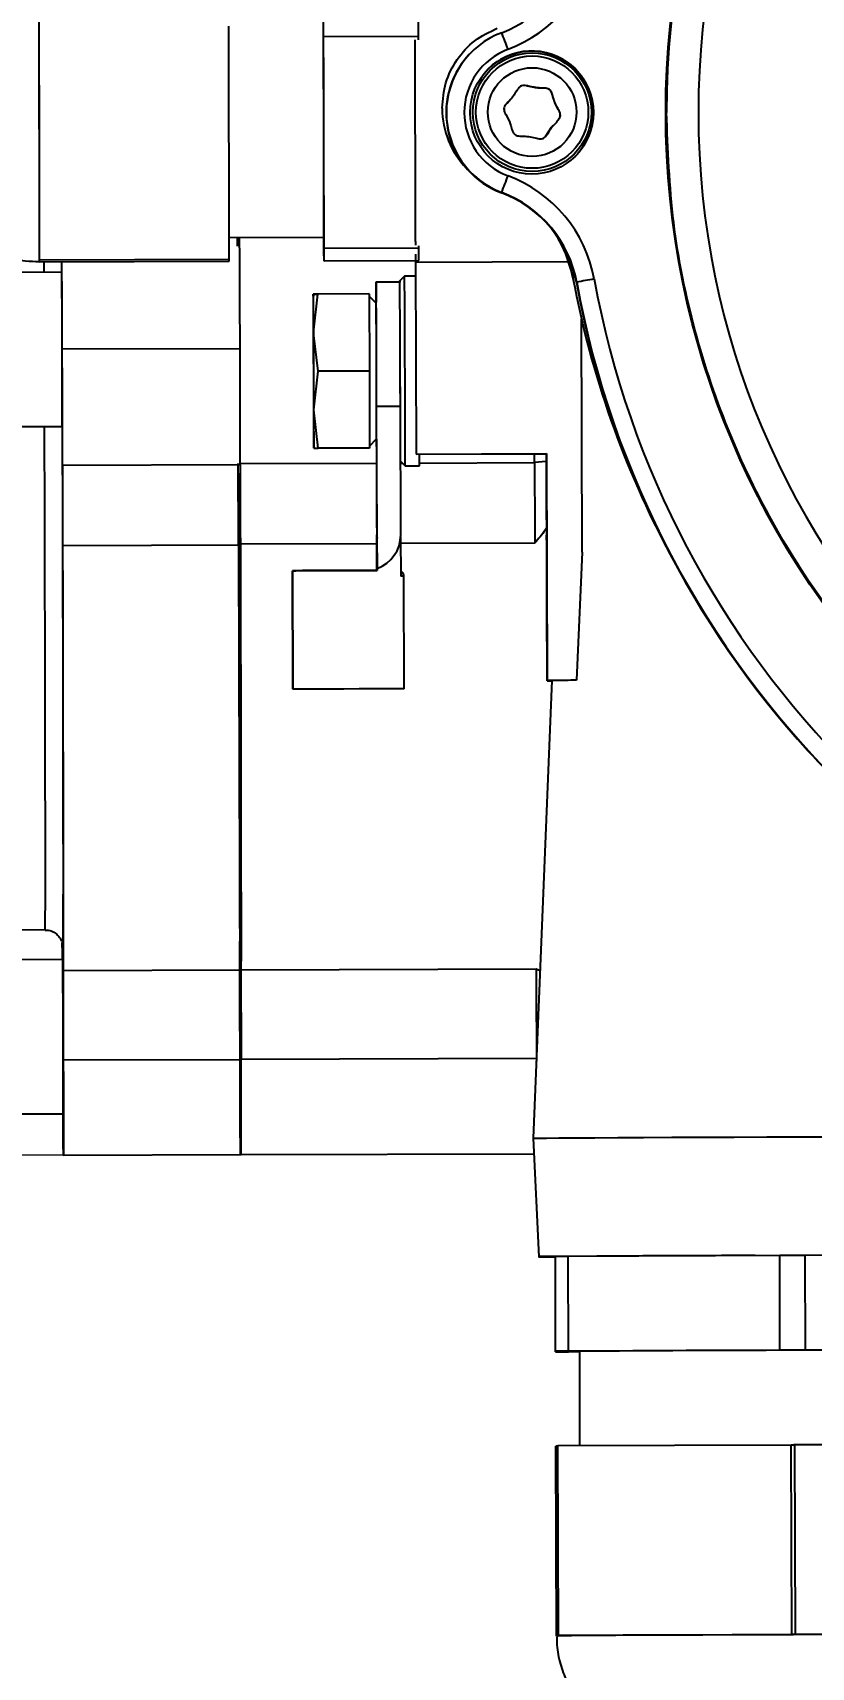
# Model space of a CAD drawing. Header units: millimetres. Extents: x 2312 to 3992, y 755 to 1943.
# Drawn here: x 3328.4 to 3394.1, y 1554.6 to 1692.5 of the extents above; entities that cross this region are included whole.
import ezdxf

# ---------------------------------------------------------------- set-up
doc = ezdxf.new("R2010")
doc.units = ezdxf.units.MM
doc.layers.add('标注', color=3, linetype='Continuous', lineweight=13)
doc.styles.add('SLDTEXTSTYLE1', font='txt.shx', dxfattribs={"width": 0.7, "bigfont": 'gbcbig.shx'})
doc.dimstyles.new('SLDDIMSTYLE12$0', dxfattribs={"dimtxt": 12, "dimasz": 10, "dimexe": 0, "dimexo": 0.0625, "dimgap": 0.875, "dimtad": 1, "dimdec": 1, "dimlfac": 1.8, "dimrnd": 1e-09, "dimzin": 12, "dimdsep": 46, "dimtxsty": 'SLDTEXTSTYLE1', "dimcen": 0.09, "dimdle": 8.16, "dimclrd": 3, "dimclre": 3, "dimadec": 0, "dimazin": 3, "dimtfac": 1, "dimtdec": 1, "dimtofl": 0, "dimtmove": 0, "dimatfit": 3, "dimfxl": 0, "dimfrac": 2, "dimtolj": 1, "dimlwd": 5, "dimlwe": 5, "dimarcsym": 0})

# ---------------------------------------------------------------- blocks, each defined once
blk = doc.blocks.new('*D32')
at = {"layer": 'Defpoints', "color": 0, "transparency": 16777216}
for p in [(3330.56, 1733.8), (3190.91, 1597.8), (3330.96, 1597.8)]:
    blk.add_point(p, dxfattribs=at)
at = {"layer": '标注', "color": 3, "lineweight": 5, "transparency": 16777216}
blk.add_line((3330.5, 1733.8), (3190.91, 1733.8), dxfattribs=at)
at = {"layer": '标注', "color": 3, "linetype": 'Continuous', "lineweight": 5, "transparency": 16777216}
for p, q in [((3190.91, 1723.8), (3190.91, 1607.8)), ((3330.9, 1597.8), (3190.91, 1597.8))]:
    blk.add_line(p, q, dxfattribs=at)
at = {"layer": '标注', "color": 3, "transparency": 16777216}
for points in [[(3189.25, 1723.8), (3192.58, 1723.8), (3190.91, 1733.8)], [(3189.25, 1607.8), (3192.58, 1607.8), (3190.91, 1597.8)]]:
    blk.add_solid(points, dxfattribs=at)
at = {"layer": '标注', "color": 0, "transparency": 16777216, "insert": (3185.04, 1665.8), "char_height": 10, "attachment_point": 5, "rotation": 90, "style": 'SLDTEXTSTYLE1'}
blk.add_mtext('\\A1;136', dxfattribs=at)

msp = doc.modelspace()

# ---------------------------------------------------------------- linework, layer by layer
at = {"color": 7, "linetype": 'Continuous', "lineweight": 25}
for p, q in [((3328.933, 1683.187), (3328.912, 1693.023)), ((3344.954, 1673.402), (3344.912, 1693.074)), ((3352.914, 1692.19), (3360.914, 1692.215)), ((3352.952, 1674.336), (3352.914, 1692.19)), ((3360.915, 1691.913), (3360.914, 1692.215)), ((3365.142, 1690.624), (3365.119, 1690.598)), ((3368.716, 1686.921), (3368.382, 1686.545)), ((3368.72, 1686.918), (3368.723, 1686.922)), ((3362.913, 1686.159), (3362.913, 1686.11)), ((3371.616, 1683.75), (3372.146, 1684.55)), ((3372.146, 1684.55), (3372.287, 1684.709)), ((3372.286, 1684.716), (3372.283, 1684.712)), ((3328.954, 1673.351), (3328.933, 1683.187)), ((3367.915, 1679.015), (3367.938, 1679.04)), ((3344.95, 1675.238), (3352.929, 1675.263)), ((3352.907, 1675.263), (3352.911, 1674.336)), ((3360.952, 1674.361), (3360.952, 1674.526)), ((3328.935, 1673.187), (3328.954, 1673.187)), ((3328.954, 1673.351), (3344.954, 1673.402)), ((3328.954, 1673.187), (3344.954, 1673.238)), ((3329.328, 1672.299), (3329.325, 1673.189)), ((3330.809, 1673.193), (3330.812, 1672.304)), ((3352.917, 1673.263), (3352.953, 1673.263)), ((3352.952, 1674.336), (3360.952, 1674.361)), ((3352.953, 1673.263), (3360.952, 1673.288)), ((3360.652, 1673.824), (3360.654, 1673.166)), ((3360.653, 1673.253), (3360.657, 1671.985)), ((3360.654, 1673.166), (3373.588, 1673.207)), ((3360.654, 1673.166), (3360.705, 1656.965)), ((3373.307, 1673.861), (3373.949, 1671.87)), ((3330.826, 1672.304), (3323.826, 1672.282)), ((3359.739, 1671.982), (3359.34, 1671.581)), ((3360.657, 1671.985), (3359.739, 1671.982)), ((3373.949, 1671.87), (3373.949, 1671.821)), ((3352.044, 1670.458), (3352.044, 1670.458)), ((3352.064, 1667.208), (3352.416, 1670.459)), ((3356.737, 1670.473), (3352.403, 1670.459)), ((3356.75, 1670.473), (3352.416, 1670.459)), ((3356.737, 1670.473), (3356.75, 1670.473)), ((3356.75, 1670.473), (3356.777, 1663.973)), ((3357.346, 1669.709), (3356.751, 1670.301)), ((3359.341, 1671.481), (3357.341, 1671.474)), ((3374.26, 1671.468), (3374.237, 1671.442)), ((3374.731, 1648.689), (3374.669, 1668.36)), ((3352.443, 1663.959), (3352.064, 1667.208)), ((3345.864, 1665.851), (3330.864, 1665.804)), ((3352.084, 1660.708), (3352.443, 1663.959)), ((3356.777, 1663.973), (3352.443, 1663.959)), ((3356.777, 1663.973), (3356.791, 1657.473)), ((3352.457, 1657.459), (3352.084, 1660.708)), ((3357.385, 1661.001), (3359.385, 1661.007)), ((3357.423, 1647.32), (3357.385, 1661.001)), ((3359.416, 1650.154), (3359.385, 1661.007)), ((3323.867, 1659.282), (3330.867, 1659.304)), ((3356.791, 1657.644), (3357.382, 1658.239)), ((3357.371, 1658.229), (3357.41, 1647.32)), ((3352.085, 1657.458), (3352.085, 1657.458)), ((3356.791, 1657.473), (3352.457, 1657.459)), ((3360.705, 1656.965), (3371.705, 1657)), ((3360.705, 1656.954), (3360.705, 1656.965)), ((3371.705, 1656.962), (3360.993, 1656.928)), ((3371.705, 1657), (3371.765, 1637.87)), ((3371.705, 1657), (3371.705, 1656.962)), ((3371.765, 1637.832), (3371.705, 1656.962)), ((3345.881, 1656.05), (3330.881, 1656.003)), ((3345.881, 1656.163), (3357.378, 1656.199)), ((3359.398, 1656.371), (3359.789, 1655.982)), ((3359.399, 1656.205), (3359.564, 1656.206)), ((3359.789, 1655.982), (3360.989, 1655.986)), ((3360.992, 1656.21), (3370.707, 1656.241)), ((3371.714, 1653.995), (3371.714, 1654.004)), ((3371.714, 1654.004), (3371.716, 1653.308)), ((3371.716, 1653.3), (3371.714, 1653.995)), ((3371.716, 1653.308), (3371.716, 1653.3)), ((3371.72, 1652.19), (3371.72, 1652.204)), ((3371.72, 1652.204), (3371.722, 1651.443)), ((3371.722, 1651.429), (3371.72, 1652.19)), ((3371.72, 1652.19), (3371.72, 1652.19)), ((3371.722, 1651.443), (3371.722, 1651.429)), ((3357.401, 1650.148), (3357.414, 1650.148)), ((3357.41, 1647.148), (3357.401, 1650.148)), ((3357.414, 1650.148), (3357.424, 1647.148)), ((3359.411, 1649.977), (3359.421, 1646.654)), ((3371.726, 1650.116), (3371.729, 1649.271)), ((3371.726, 1650.098), (3371.726, 1650.116)), ((3371.729, 1649.253), (3371.726, 1650.098)), ((3371.726, 1650.098), (3371.726, 1650.098)), ((3345.889, 1649.265), (3330.889, 1649.218)), ((3357.402, 1649.4), (3345.889, 1649.364)), ((3370.728, 1649.442), (3359.413, 1649.406)), ((3371.729, 1649.271), (3371.729, 1649.263)), ((3371.729, 1649.263), (3371.755, 1641.155)), ((3371.729, 1649.26), (3371.729, 1649.253)), ((3371.755, 1641.152), (3371.729, 1649.26)), ((3374.731, 1648.689), (3374.238, 1637.878)), ((3350.326, 1637.126), (3350.294, 1647.126)), ((3350.294, 1647.126), (3350.296, 1647.126)), ((3351.371, 1647.129), (3350.296, 1647.126)), ((3350.296, 1647.126), (3350.328, 1637.126)), ((3357.41, 1647.32), (3357.41, 1647.148)), ((3357.41, 1647.32), (3357.41, 1647.32)), ((3357.41, 1647.148), (3357.41, 1647.148)), ((3357.423, 1647.32), (3357.423, 1647.32)), ((3357.424, 1647.148), (3357.423, 1647.32)), ((3357.424, 1647.148), (3357.424, 1647.148)), ((3359.711, 1637.155), (3359.681, 1646.655)), ((3371.755, 1641.155), (3371.755, 1641.152)), ((3372.167, 1637.855), (3370.602, 1599.239)), ((3374.238, 1637.878), (3371.765, 1637.87)), ((3371.765, 1637.87), (3371.765, 1637.832)), ((3371.765, 1637.832), (3372.166, 1637.834)), ((3350.326, 1637.126), (3350.328, 1637.126)), ((3392.891, 1632.915), (3392.885, 1632.909)), ((3392.885, 1632.909), (3392.891, 1632.914)), ((3218.775, 1617.821), (3329.419, 1616.817)), ((3330.907, 1615.327), (3330.905, 1615.323)), ((3330.909, 1614.304), (3323.909, 1614.282)), ((3345.94, 1613.411), (3330.94, 1613.364)), ((3345.94, 1613.442), (3370.841, 1613.521)), ((3370.841, 1613.521), (3371.176, 1613.394)), ((3345.952, 1605.864), (3330.952, 1605.817)), ((3370.865, 1605.961), (3345.952, 1605.882)), ((3370.865, 1605.961), (3370.866, 1605.741)), ((3323.95, 1601.282), (3330.95, 1601.304)), ((3370.602, 1599.239), (3371.07, 1589.24)), ((3330.961, 1597.804), (3345.961, 1597.851)), ((3345.89, 1597.851), (3370.664, 1597.929)), ((3372.484, 1581.264), (3372.459, 1589.264)), ((3372.459, 1589.264), (3372.459, 1589.226)), ((3372.484, 1581.226), (3372.459, 1589.226)), ((3391.386, 1589.347), (3373.532, 1589.271)), ((3373.557, 1581.271), (3373.532, 1589.271)), ((3391.411, 1581.347), (3391.386, 1589.347)), ((3410.189, 1589.388), (3393.532, 1589.354)), ((3393.557, 1581.354), (3393.532, 1589.354)), ((3372.484, 1581.264), (3372.484, 1581.226)), ((3391.411, 1581.347), (3373.557, 1581.271)), ((3373.558, 1581.226), (3374.484, 1581.228)), ((3374.484, 1581.251), (3374.509, 1573.275)), ((3411.411, 1581.39), (3393.557, 1581.354)), ((3372.56, 1557.267), (3372.509, 1573.266)), ((3372.509, 1573.266), (3372.51, 1573.224)), ((3372.56, 1557.224), (3372.51, 1573.224)), ((3392.345, 1573.351), (3372.673, 1573.268)), ((3372.724, 1557.268), (3372.673, 1573.268)), ((3392.396, 1557.351), (3392.345, 1573.351)), ((3412.345, 1573.392), (3392.673, 1573.352)), ((3392.724, 1557.352), (3392.673, 1573.352)), ((3372.56, 1557.267), (3372.56, 1557.245)), ((3372.56, 1557.245), (3372.56, 1557.224)), ((3382.56, 1557.309), (3372.724, 1557.268)), ((3392.396, 1557.351), (3382.56, 1557.309)), ((3402.56, 1557.372), (3392.724, 1557.352))]:
    msp.add_line(p, q, dxfattribs=at)
at = {"color": 7, "linetype": 'Continuous', "lineweight": 25, "flags": 128}
for points in [[(3328.933, 1683.187), (3328.928, 1685.534), (3328.922, 1688.011), (3328.914, 1690.577), (3328.906, 1693.187), (3328.898, 1695.798), (3328.889, 1698.364), (3328.88, 1700.841), (3328.87, 1703.187)], [(3352.914, 1692.19), (3352.913, 1692.458), (3352.912, 1692.726), (3352.911, 1692.994), (3352.911, 1693.263), (3352.91, 1693.531), (3352.909, 1693.8), (3352.908, 1694.068), (3352.907, 1694.336)], [(3360.914, 1692.215), (3360.913, 1692.483), (3360.912, 1692.751), (3360.911, 1693.02), (3360.911, 1693.288), (3360.91, 1693.556), (3360.909, 1693.825), (3360.908, 1694.093), (3360.907, 1694.361)], [(3328.954, 1673.187), (3328.954, 1673.208), (3328.954, 1673.228), (3328.954, 1673.248), (3328.954, 1673.269), (3328.954, 1673.289), (3328.954, 1673.31), (3328.954, 1673.331), (3328.954, 1673.351)], [(3344.954, 1673.238), (3344.954, 1673.258), (3344.954, 1673.278), (3344.954, 1673.299), (3344.954, 1673.319), (3344.954, 1673.34), (3344.954, 1673.36), (3344.954, 1673.381), (3344.954, 1673.402)], [(3357.385, 1661.001), (3357.381, 1662.574), (3357.376, 1664.214), (3357.371, 1665.843), (3357.365, 1667.382), (3357.359, 1668.757), (3357.353, 1669.902), (3357.348, 1670.761), (3357.344, 1671.294), (3357.341, 1671.474), (3357.338, 1671.294), (3357.337, 1670.761), (3357.338, 1669.902), (3357.338, 1669.778)], [(3359.377, 1663.981), (3359.372, 1665.615), (3359.366, 1667.172), (3359.36, 1668.58), (3359.354, 1669.773), (3359.349, 1670.695), (3359.345, 1671.304), (3359.341, 1671.57), (3359.338, 1671.481)], [(3329.419, 1616.817), (3329.423, 1616.861), (3329.429, 1617.214), (3329.433, 1617.917), (3329.437, 1618.964), (3329.439, 1620.349), (3329.441, 1622.062), (3329.44, 1624.09), (3329.439, 1626.418), (3329.436, 1629.03), (3329.433, 1631.907), (3329.427, 1635.028), (3329.421, 1638.371), (3329.414, 1641.911), (3329.405, 1645.623), (3329.396, 1649.481), (3329.385, 1653.457), (3329.374, 1657.521), (3329.369, 1659.299)], [(3330.853, 1659.304), (3330.859, 1657.272), (3330.871, 1653.083), (3330.882, 1648.986), (3330.891, 1645.01), (3330.9, 1641.184), (3330.908, 1637.535), (3330.914, 1634.09), (3330.919, 1630.874), (3330.923, 1627.909), (3330.926, 1625.217), (3330.928, 1622.817), (3330.928, 1620.727), (3330.926, 1618.962), (3330.924, 1617.535), (3330.92, 1616.455), (3330.915, 1615.731), (3330.909, 1615.368), (3330.907, 1615.327)], [(3370.707, 1656.241), (3370.705, 1656.819), (3370.705, 1656.959)], [(3371.707, 1656.343), (3371.682, 1656.338), (3370.707, 1656.241)], [(3370.707, 1656.241), (3370.708, 1655.888), (3370.71, 1655.369), (3370.712, 1654.691), (3370.714, 1653.868), (3370.717, 1652.914), (3370.721, 1651.845), (3370.724, 1650.681), (3370.728, 1649.442)], [(3330.889, 1649.218), (3330.9, 1645.088), (3330.909, 1641.091), (3330.917, 1637.25), (3330.925, 1633.592), (3330.931, 1630.139), (3330.936, 1626.913), (3330.94, 1623.935), (3330.942, 1621.224), (3330.944, 1618.796), (3330.944, 1616.669), (3330.943, 1614.854), (3330.94, 1613.364)], [(3345.889, 1649.265), (3345.899, 1645.136), (3345.909, 1641.138), (3345.917, 1637.298), (3345.925, 1633.639), (3345.931, 1630.186), (3345.936, 1626.96), (3345.94, 1623.982), (3345.942, 1621.271), (3345.944, 1618.844), (3345.944, 1616.716), (3345.943, 1614.901), (3345.94, 1613.411)], [(3350.294, 1647.126), (3350.565, 1647.126), (3351.111, 1647.128), (3351.901, 1647.131), (3352.883, 1647.134), (3353.996, 1647.137), (3355.171, 1647.141), (3356.333, 1647.145), (3357.41, 1647.148)], [(3357.424, 1647.148), (3356.349, 1647.145), (3355.187, 1647.141), (3354.012, 1647.137), (3352.897, 1647.134), (3351.913, 1647.131), (3351.121, 1647.128), (3350.57, 1647.126), (3350.296, 1647.126)], [(3351.369, 1647.129), (3351.676, 1647.13), (3352.276, 1647.132), (3353.115, 1647.135), (3354.119, 1647.138), (3355.2, 1647.141), (3356.26, 1647.144), (3357.206, 1647.147), (3357.424, 1647.148)], [(3357.424, 1647.148), (3357.216, 1647.147), (3356.272, 1647.144), (3355.212, 1647.141), (3354.132, 1647.138), (3353.126, 1647.135), (3352.284, 1647.132), (3351.681, 1647.13), (3351.371, 1647.129)], [(3357.424, 1647.148), (3357.42, 1647.148), (3357.41, 1647.148)], [(3359.681, 1646.655), (3359.665, 1646.655), (3359.616, 1646.655), (3359.535, 1646.655), (3359.421, 1646.654)], [(3359.711, 1637.155), (3359.535, 1637.155), (3359.017, 1637.153), (3358.196, 1637.15), (3357.133, 1637.147), (3355.909, 1637.143), (3354.617, 1637.139), (3353.355, 1637.135), (3352.217, 1637.132), (3351.29, 1637.129), (3350.644, 1637.127), (3350.328, 1637.126)], [(3330.876, 1614.304), (3330.871, 1614.854), (3330.865, 1615.743)], [(3370.841, 1613.521), (3370.843, 1613.034), (3370.845, 1612.388), (3370.847, 1611.593), (3370.85, 1610.663), (3370.853, 1609.616), (3370.857, 1608.47), (3370.861, 1607.244), (3370.865, 1605.961)], [(3330.952, 1605.817), (3330.957, 1603.948), (3330.961, 1602.226), (3330.964, 1600.718), (3330.965, 1599.48), (3330.965, 1598.561), (3330.963, 1597.995), (3330.961, 1597.804), (3330.957, 1597.995), (3330.952, 1598.561), (3330.946, 1599.48), (3330.939, 1600.718), (3330.937, 1601.304)], [(3370.602, 1599.239), (3370.647, 1599.242), (3371.003, 1599.248), (3371.708, 1599.255), (3372.753, 1599.264), (3374.119, 1599.273), (3375.786, 1599.282), (3377.725, 1599.292), (3379.907, 1599.302), (3382.295, 1599.313), (3384.852, 1599.323), (3387.536, 1599.333), (3390.305, 1599.342), (3393.113, 1599.352), (3395.915, 1599.36), (3398.667, 1599.368), (3401.325, 1599.374), (3403.844, 1599.38), (3406.186, 1599.384), (3408.312, 1599.387), (3410.188, 1599.389), (3411.784, 1599.39), (3413.074, 1599.389), (3414.038, 1599.388)], [(3393.532, 1589.354), (3393.264, 1589.353), (3392.996, 1589.352), (3392.727, 1589.351), (3392.459, 1589.35), (3392.191, 1589.349), (3391.922, 1589.349), (3391.654, 1589.348), (3391.386, 1589.347)], [(3393.557, 1581.354), (3393.289, 1581.353), (3393.021, 1581.352), (3392.753, 1581.351), (3392.484, 1581.35), (3392.216, 1581.349), (3391.947, 1581.349), (3391.679, 1581.348), (3391.411, 1581.347)], [(3372.673, 1573.268), (3372.653, 1573.267), (3372.632, 1573.267), (3372.611, 1573.267), (3372.591, 1573.267), (3372.57, 1573.267), (3372.55, 1573.267), (3372.53, 1573.267), (3372.509, 1573.266)], [(3392.673, 1573.352), (3392.632, 1573.352), (3392.591, 1573.352), (3392.55, 1573.351), (3392.509, 1573.351), (3392.468, 1573.351), (3392.427, 1573.351), (3392.386, 1573.351), (3392.345, 1573.351)], [(3372.724, 1557.268), (3372.703, 1557.268), (3372.682, 1557.267), (3372.662, 1557.267), (3372.641, 1557.267), (3372.621, 1557.267), (3372.6, 1557.267), (3372.58, 1557.267), (3372.56, 1557.267)], [(3402.56, 1557.372), (3400.213, 1557.367), (3397.736, 1557.361), (3395.17, 1557.354), (3392.56, 1557.346), (3389.949, 1557.337), (3387.383, 1557.328), (3384.906, 1557.319), (3382.56, 1557.309)], [(3392.724, 1557.352), (3392.683, 1557.352), (3392.642, 1557.352), (3392.601, 1557.352), (3392.56, 1557.351), (3392.519, 1557.351), (3392.478, 1557.351), (3392.437, 1557.351), (3392.396, 1557.351)]]:
    msp.add_lwpolyline(points, dxfattribs=at)
at = {"color": 7, "linetype": 'Continuous', "lineweight": 25}
for centre, radius in [((3452.972, 1685.783), 71.202), ((3370.472, 1685.783), 5.2), ((3370.498, 1685.811), 5), ((3370.503, 1685.817), 4.739), ((3370.505, 1685.819), 3.742)]:
    msp.add_circle(centre, radius, dxfattribs=at)
for centre, radius, start, end in [((3452.974, 1685.785), 71.137, 270.00008, 179.99995), ((3452.979, 1685.791), 68.457, 90.00009, 359.99993), ((3364.422, 1701.882), 10, 290.58662, 349.69397), ((3364.424, 1701.885), 11.5, 290.58662, 349.69398), ((917.752, 1680.791), 2435.183, 359.869926, 0.293437), ((3370.469, 1685.78), 7.2, 110.58678, 249.4134), ((3214.096, 1633.536), 164.762, 20.45627, 20.97729), ((3370.472, 1685.783), 5.7, 110.58679, 249.4134), ((3370.446, 1685.755), 7.2, 137.72619, 249.41336), ((3370.463, 1685.774), 5.2, 317.72621, 137.72594), ((3370.113, 1686.122), 7.2, 180.09019, 224.23125), ((2231.274, 1678.004), 1097.672, 359.74859, 0.270567), ((2992.058, 1821.43), 401.946, 339.2524, 339.46673), ((3364.424, 1669.681), 11.5, 10.30623, 69.41324), ((3364.398, 1669.653), 10, 10.30621, 69.41324), ((3364.421, 1669.679), 10, 10.30623, 69.41324), ((3364.116, 1670.001), 10, 10.48648, 37.80325), ((767.482, 1659.341), 2578.39, 0.144658, 0.35331), ((-886.95, 1653.034), 4217.833, 0.173468, 0.27385), ((4985.609, 1683.795), 1632.725, 180.331938, 180.3696), ((1720.273, 1673.526), 1632.68, 359.990748, 0.02841), ((1728.273, 1673.552), 1632.68, 359.990748, 0.02841), ((2283.302, 1663.963), 1047.557, 0.101779, 0.456178), ((2324.835, 1662.945), 1034.943, 0.057391, 0.500284), ((3452.612, 1686.381), 80, 190.48648, 208.29542), ((3419.047, 1431.477), 244.134, 100.21812, 100.57087), ((3452.972, 1685.783), 78.5, 190.30621, 259.69381), ((3708.784, 1668.892), 356.743, 179.74859, 180.27057), ((2995.309, 1666.649), 356.755, 0.08979, 0.61175), ((1897.986, 1659.997), 1461.4, 0.039606, 0.45024), ((3452.946, 1685.755), 80, 190.3062, 221.34361), ((3452.97, 1685.78), 80, 190.30621, 259.69381), ((2102.179, 1660.029), 1255.204, 359.918306, 0.441874), ((6836.994, 1674.917), 3484.958, 180.126742, 180.233607), ((-132.866, 1652.999), 3484.958, 0.126742, 0.233607), ((2560.053, 1661.461), 770.817, 359.839654, 0.324328), ((1157.498, 1657.124), 2173.384, 359.970463, 0.228831), ((1172.497, 1657.171), 2173.384, 359.970463, 0.228831), ((-550.015, 1651.574), 3909.412, 0.132005, 0.18183), ((2324.861, 1658.51), 1034.931, 359.860064, 0.30296), ((3708.82, 1661.267), 356.755, 180.08979, 180.61175), ((2995.345, 1659.023), 356.743, 359.74859, 0.27057), ((3296.71, 1656.696), 64.283, 359.36654, 0.20631), ((4805.015, 1654.427), 1474.135, 179.938756, 180.202472), ((4820.014, 1654.475), 1474.135, 179.938756, 180.202472), ((3452.952, 1685.761), 80, 221.3436, 228.65642), ((3341.723, 1615.849), 10.831, 180.41895, 182.78629), ((1947.846, 1603.451), 1383.105, 359.911064, 0.449596), ((5418.882, 1612.93), 2087.941, 179.988075, 180.195186), ((5433.881, 1612.977), 2087.941, 179.988075, 180.195186), ((2433.83, 1600.907), 912.136, 359.808041, 0.311374), ((3382.559, 95.575), 1493.723, 90.346246, 90.387413), ((3382.584, 87.575), 1493.723, 90.346246, 90.387413), ((3373.18, 3074.903), 1493.678, 269.973304, 270.014472), ((3394.683, -646.543), 2227.886, 90.056559, 90.519478), ((3404.311, -646.485), 2227.858, 89.841239, 90.304162), ((3383.989, 553.052), 1004.258, 90.081561, 90.652098)]:
    msp.add_arc(centre, radius, start, end, dxfattribs=at)
for centre, major_axis, ratio, start_param, end_param in [((3360.401, 1650.157), (2.128, -2.118), 0.9982824, 3.9286365, 4.0203054), ((3356.416, 1650.145), (2.112, 2.131), 0.9996447, 4.2654461, 5.4964055)]:
    msp.add_ellipse(centre, major_axis=major_axis, ratio=ratio, start_param=start_param, end_param=end_param, dxfattribs=at)
for points, knots in [([(3362.915, 1686.159), (3362.976, 1686.883), (3363.099, 1688.334), (3364.101, 1690.307), (3365.587, 1691.95), (3366.902, 1692.585), (3367.56, 1692.903)], [0, 0, 0, 0, 0.2490317, 0.4993545, 0.7496772, 1, 1, 1, 1]), ([(3360.595, 1691.913), (3360.596, 1691.59), (3360.601, 1690.014), (3360.61, 1687.228), (3360.621, 1683.692), (3360.631, 1680.413), (3360.64, 1677.534), (3360.646, 1675.566), (3360.649, 1674.755), (3360.649, 1674.579)], [0, 0, 0, 0, 0.0466301, 0.227282, 0.407934, 0.5885859, 0.7692378, 0.9498897, 1, 1, 1, 1]), ([(3372.15, 1684.554), (3371.996, 1684.27), (3371.811, 1683.931), (3371.484, 1683.621), (3371.224, 1683.54), (3370.648, 1683.669), (3370.008, 1683.801), (3369.387, 1683.784), (3369.052, 1683.873), (3368.88, 1684.107), (3368.769, 1684.418), (3368.648, 1684.958), (3368.348, 1685.475), (3368.117, 1685.929), (3368.129, 1686.2), (3368.34, 1686.599), (3368.936, 1687.024), (3369.194, 1687.71), (3369.526, 1688.017), (3369.784, 1688.098), (3370.361, 1687.969), (3371.001, 1687.836), (3371.622, 1687.853), (3371.957, 1687.765), (3372.129, 1687.53), (3372.24, 1687.22), (3372.361, 1686.68), (3372.661, 1686.163), (3372.892, 1685.709), (3372.88, 1685.438), (3372.665, 1685.042), (3372.384, 1684.776), (3372.15, 1684.554)], [0, 0, 0, 0, 0.0662649, 0.0793317, 0.0917493, 0.1205736, 0.1985399, 0.2267612, 0.2498448, 0.2658901, 0.2845053, 0.318085, 0.3794264, 0.4082507, 0.4206683, 0.4337351, 0.5, 0.5662649, 0.5793317, 0.5917493, 0.6205736, 0.6985399, 0.7267612, 0.7498448, 0.7658901, 0.7845053, 0.818085, 0.8794264, 0.9082507, 0.9206683, 0.9337351, 1, 1, 1, 1]), ([(3372.62, 1685.085), (3372.679, 1685.143), (3372.782, 1685.246), (3372.876, 1685.435), (3372.89, 1685.705), (3372.615, 1686.23), (3372.323, 1686.814), (3372.18, 1687.419), (3372.009, 1687.719), (3371.738, 1687.825), (3371.409, 1687.852), (3370.856, 1687.831), (3370.281, 1687.986), (3369.779, 1688.096), (3369.526, 1688.01), (3369.422, 1687.933), (3369.387, 1687.88), (3369.386, 1687.88)], [0, 0, 0, 0, 0.0442933, 0.0782703, 0.1105592, 0.1855092, 0.3882407, 0.461623, 0.521646, 0.5633676, 0.6117717, 0.6990871, 0.8585898, 0.9335398, 0.9658287, 0.9998057, 1, 1, 1, 1]), ([(3319.915, 1681.798), (3319.916, 1681.77), (3319.92, 1681.674), (3319.945, 1681.301), (3320.036, 1680.569), (3320.264, 1679.589), (3320.725, 1678.355), (3321.403, 1677.139), (3322.353, 1675.962), (3323.453, 1674.976), (3324.74, 1674.158), (3326.19, 1673.566), (3327.611, 1673.221), (3328.539, 1673.224), (3328.936, 1673.226)], [0, 0, 0, 0, 0.0097053, 0.0332249, 0.0826413, 0.1713125, 0.2497861, 0.3676399, 0.4710802, 0.5759853, 0.6863554, 0.7995369, 0.914206, 1, 1, 1, 1]), ([(3345.649, 1674.505), (3345.649, 1674.514), (3345.648, 1674.952), (3345.647, 1675.097), (3345.647, 1675.24)], [0, 0, 0, 0, 0.0204207, 1, 1, 1, 1]), ([(3352.416, 1670.459), (3352.41, 1670.459), (3352.184, 1670.458), (3352.113, 1670.458), (3352.044, 1670.458)], [0, 0, 0, 0, 0.0269952, 1, 1, 1, 1]), ([(3352.044, 1670.458), (3352.082, 1670.458), (3352.134, 1670.458), (3352.349, 1670.459), (3352.403, 1670.459)], [0, 0, 0, 0, 0.7469333, 1, 1, 1, 1]), ([(3352.085, 1657.458), (3352.154, 1657.458), (3352.225, 1657.458), (3352.451, 1657.459), (3352.457, 1657.459)], [0, 0, 0, 0, 0.97300478, 1, 1, 1, 1]), ([(3345.71, 1655.347), (3345.713, 1654.346), (3345.723, 1651.091), (3345.74, 1645.8), (3345.759, 1639.609), (3345.777, 1633.878), (3345.793, 1628.691), (3345.808, 1624.14), (3345.82, 1620.304), (3345.829, 1617.243), (3345.836, 1615.031), (3345.841, 1613.623), (3345.841, 1613.442), (3345.842, 1613.351)], [0, 0, 0, 0, 0.0424766, 0.138229, 0.2339813, 0.3297336, 0.425486, 0.5212383, 0.6169907, 0.712743, 0.8084953, 0.9042477, 1, 1, 1, 1]), ([(3371.724, 1650.704), (3371.686, 1650.654), (3371.362, 1650.225), (3371.025, 1649.809), (3370.728, 1649.442)], [0, 0, 0, 0, 0.1172043, 1, 1, 1, 1]), ([(3359.68, 1646.665), (3359.673, 1646.725), (3359.66, 1646.834), (3359.58, 1646.964), (3359.496, 1647.048), (3359.436, 1647.082), (3359.412, 1647.095)], [0, 0, 0, 0, 0.3380438, 0.6128668, 0.8421432, 1, 1, 1, 1]), ([(3374.238, 1637.878), (3373.6, 1637.873), (3372.397, 1637.864), (3372.281, 1637.858), (3372.227, 1637.855)], [0, 0, 0, 0, 0.5305833, 1, 1, 1, 1]), ([(3329.418, 1616.792), (3329.507, 1616.797), (3329.763, 1616.809), (3330.133, 1616.65), (3330.466, 1616.401), (3330.674, 1616.135), (3330.78, 1615.933), (3330.808, 1615.846), (3330.812, 1615.834)], [0, 0, 0, 0, 0.1450973, 0.4159266, 0.6355926, 0.8214957, 0.9758293, 1, 1, 1, 1]), ([(3345.842, 1613.351), (3345.841, 1613.444), (3345.841, 1613.631), (3345.838, 1614.578), (3345.834, 1615.595), (3345.834, 1615.851)], [0, 0, 0, 0, 0.4281403, 0.8562806, 1, 1, 1, 1]), ([(3345.841, 1613.38), (3345.839, 1614.046), (3345.837, 1614.739), (3345.834, 1615.804), (3345.834, 1615.843)], [0, 0, 0, 0, 0.9630145, 1, 1, 1, 1]), ([(3345.844, 1612.468), (3345.845, 1612.406), (3345.845, 1612.265), (3345.846, 1611.998), (3345.846, 1611.851)], [0, 0, 0, 0, 0.4451848, 1, 1, 1, 1]), ([(3345.871, 1603.851), (3345.873, 1603.449), (3345.877, 1601.967), (3345.884, 1599.976), (3345.889, 1598.182), (3345.89, 1597.961), (3345.89, 1597.851)], [0, 0, 0, 0, 0.1102865, 0.4068576, 0.7034288, 1, 1, 1, 1]), ([(3372.459, 1589.259), (3372.095, 1589.256), (3371.266, 1589.249), (3370.961, 1589.24), (3371.266, 1589.234), (3372.095, 1589.232), (3372.459, 1589.231)], [0, 0, 0, 0, 0.21992535, 0.5, 0.78007465, 1, 1, 1, 1]), ([(3389.329, 1589.338), (3389.074, 1589.337), (3387.402, 1589.332), (3384.433, 1589.32), (3380.669, 1589.305), (3377.774, 1589.291), (3376.425, 1589.284), (3375.946, 1589.281)], [0, 0, 0, 0, 0.0483966, 0.3163641, 0.5843316, 0.8522991, 1, 1, 1, 1]), ([(3372.602, 1557.245), (3372.593, 1556.989), (3372.565, 1556.187), (3372.843, 1554.89), (3373.368, 1553.442), (3374.094, 1552.183), (3374.95, 1551.117), (3375.893, 1550.245), (3376.874, 1549.561), (3377.85, 1549.051), (3378.778, 1548.697), (3379.615, 1548.474), (3380.309, 1548.354), (3380.823, 1548.3), (3381.138, 1548.282), (3381.294, 1548.277), (3381.386, 1548.274), (3381.424, 1548.274), (3381.443, 1548.273)], [0, 0, 0, 0, 0.0532322, 0.1667177, 0.2730474, 0.3732667, 0.4677947, 0.5566717, 0.6396428, 0.7161697, 0.7854007, 0.8460975, 0.8963537, 0.9322828, 0.9543996, 0.9681561, 0.9842549, 1, 1, 1, 1])]:
    msp.add_open_spline(points, degree=3, knots=knots, dxfattribs=at)
for points in [[(3452.974, 1614.648), (3449.87, 1614.766), (3443.662, 1615.001), (3434.51, 1616.891), (3425.673, 1619.872), (3417.304, 1624.004), (3409.545, 1629.187), (3402.529, 1635.34), (3396.376, 1642.356), (3391.193, 1650.115), (3387.06, 1658.485), (3384.079, 1667.321), (3382.19, 1676.474), (3381.955, 1682.681), (3381.837, 1685.785)], [(3345.728, 1649.363), (3345.726, 1650.19), (3345.721, 1651.842), (3345.714, 1653.867), (3345.709, 1655.428), (3345.708, 1655.918), (3345.707, 1656.162)], [(3345.728, 1649.363), (3345.735, 1647.291), (3345.748, 1643.147), (3345.766, 1637.32), (3345.783, 1631.884), (3345.799, 1626.941), (3345.813, 1622.549), (3345.825, 1618.793), (3345.834, 1615.658), (3345.839, 1614.181), (3345.841, 1613.442)], [(3345.865, 1605.882), (3345.862, 1606.739), (3345.857, 1608.452), (3345.85, 1610.654), (3345.844, 1612.439), (3345.842, 1613.108), (3345.841, 1613.442)], [(3345.846, 1611.851), (3345.846, 1611.791), (3345.847, 1611.673), (3345.85, 1610.751), (3345.854, 1609.43), (3345.859, 1607.858), (3345.864, 1606.285), (3345.868, 1604.961), (3345.871, 1604.034), (3345.871, 1603.912), (3345.871, 1603.851)], [(3345.89, 1597.851), (3345.89, 1597.967), (3345.889, 1598.199), (3345.884, 1599.985), (3345.875, 1602.586), (3345.869, 1604.783), (3345.865, 1605.882)]]:
    msp.add_open_spline(points, degree=3, dxfattribs=at)

# ---------------------------------------------------------------- dimensions: what is measured, and where the dimension line sits
at = {"layer": '标注'}
dim = msp.add_linear_dim(base=(3190.914, 1597.804), p1=(3330.565, 1733.803), p2=(3330.961, 1597.804), angle=90, text='136', dimstyle='SLDDIMSTYLE12$0', override={"dimtxt": 10, "dimtdec": 3, "dimtzin": 0}, dxfattribs=at)
dim.commit()
dim.dimension.update_dxf_attribs({"geometry": '*D32', "text_midpoint": (3185.039, 1665.804)})

doc.saveas('drawing.dxf')
